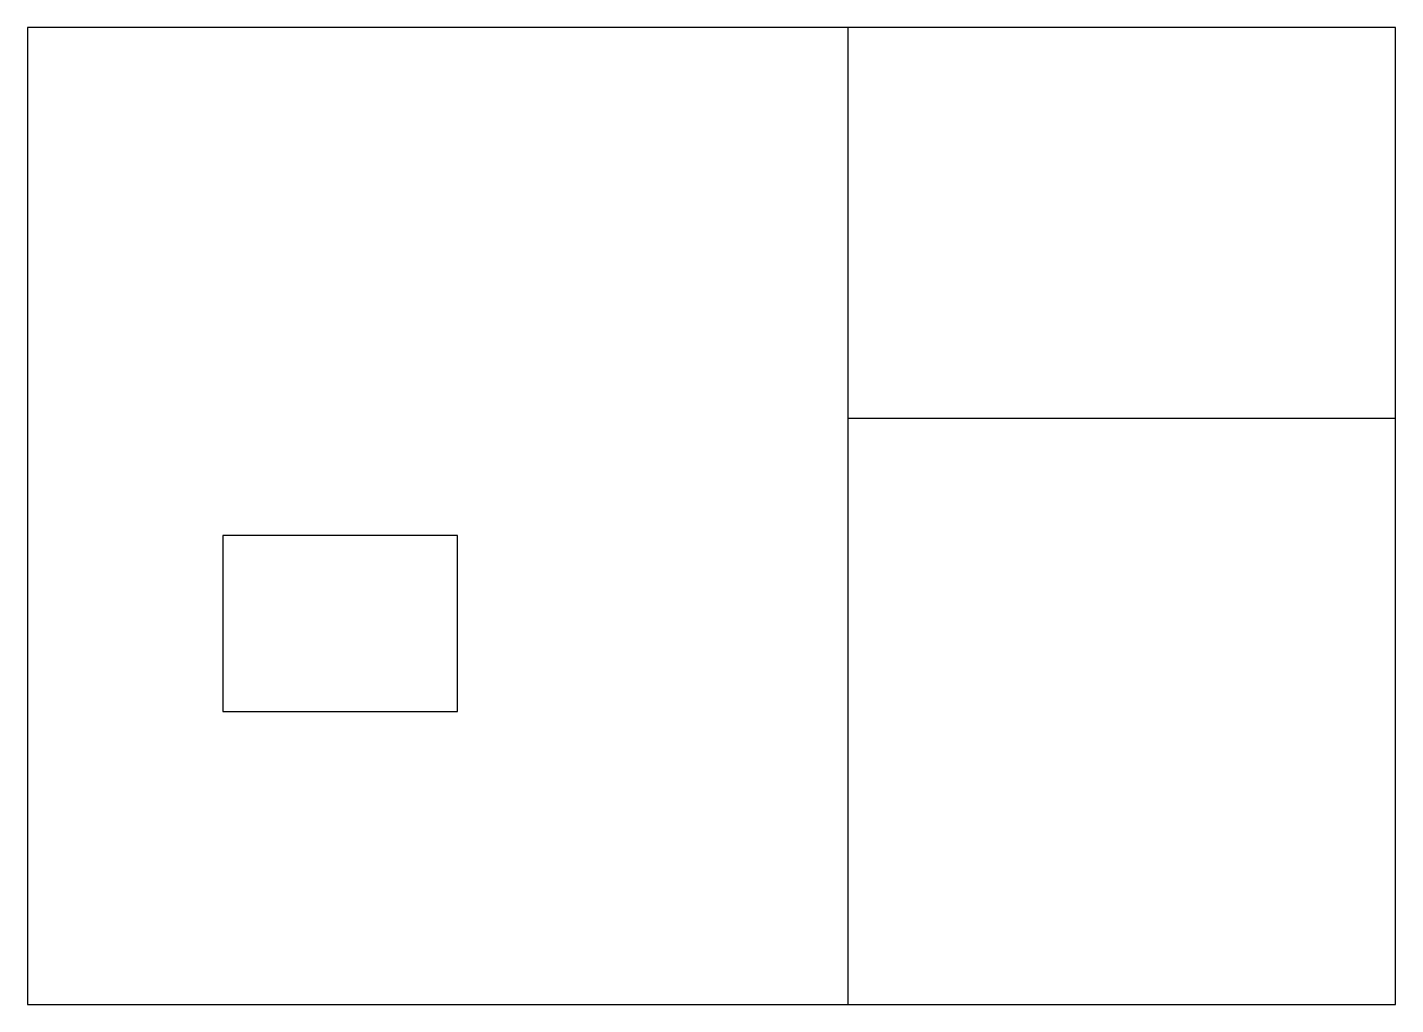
# Model space of a CAD drawing. Header units: millimetres. Extents: x 0 to 7000, y 0 to 5000.
import ezdxf

# ---------------------------------------------------------------- set-up
doc = ezdxf.new("R2010")
doc.units = ezdxf.units.MM

msp = doc.modelspace()

# ---------------------------------------------------------------- linework, layer by layer
at = {"layer": 'MOEBEL'}
for p, q in [((2200, 2400), (1000, 2400)), ((1000, 2400), (1000, 1500)), ((2200, 1500), (2200, 2400)), ((1000, 1500), (2200, 1500))]:
    msp.add_line(p, q, dxfattribs=at)
at = {"layer": 'WALLS'}
for p, q in [((7000, 5000), (0, 5000)), ((0, 5000), (0, 0)), ((4200, 0), (4200, 5000)), ((7000, 0), (7000, 5000)), ((4200, 3000), (7000, 3000)), ((0, 0), (7000, 0))]:
    msp.add_line(p, q, dxfattribs=at)

doc.saveas('drawing.dxf')
